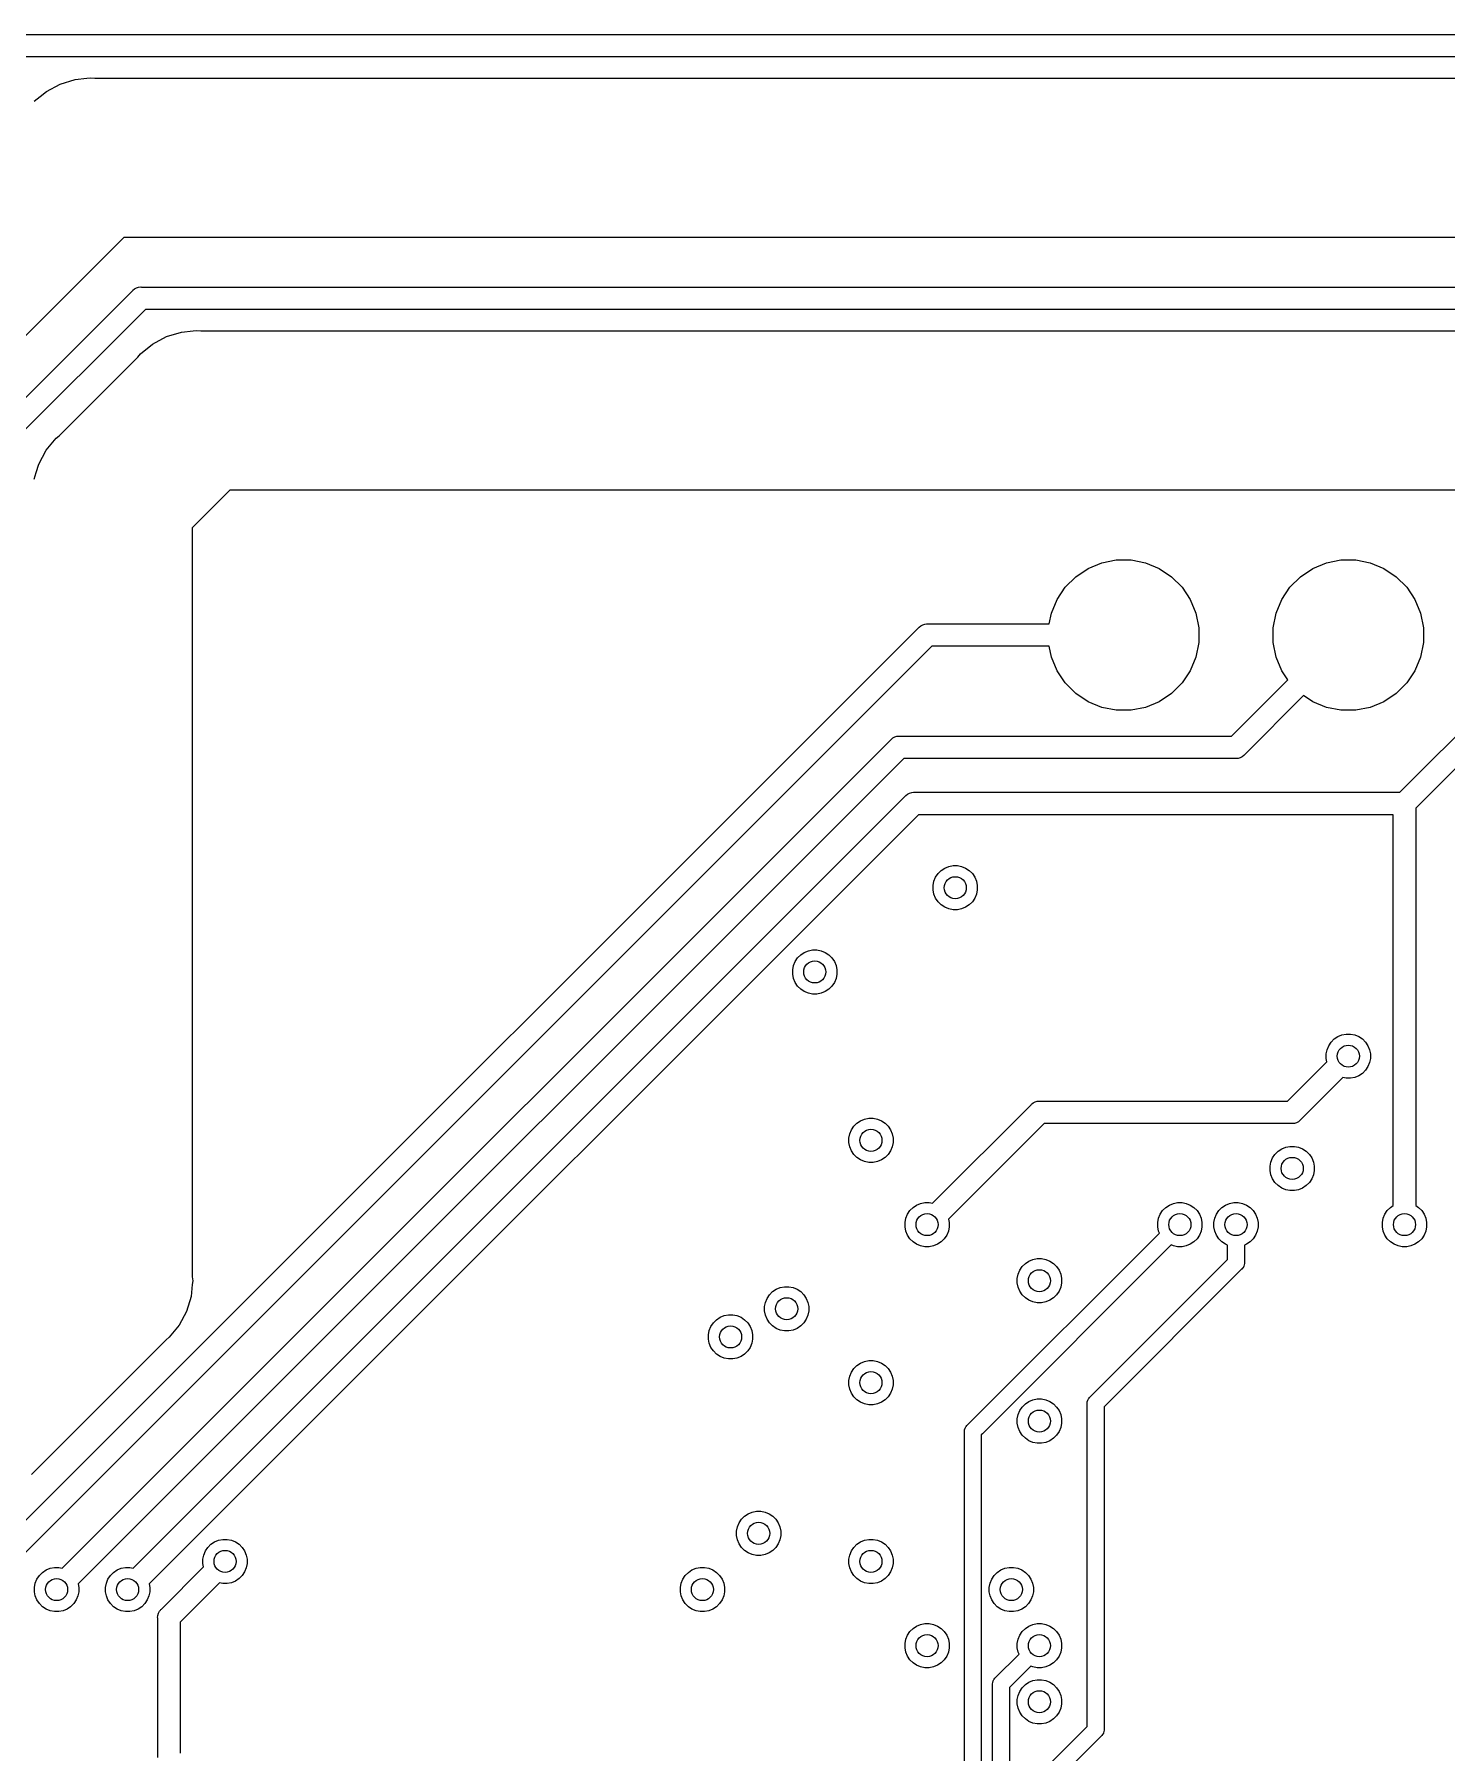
# Model space of a CAD drawing. Extents: x 4.56 to 9.07, y -4.98 to -1.89.
# Drawn here: x 7.215 to 7.844, y -2.698 to -1.933 of the extents above; entities that cross this region are included whole.
import ezdxf

# ---------------------------------------------------------------- set-up
doc = ezdxf.new("R2010")
doc.units = 0
doc.header["$MEASUREMENT"] = 0
doc.layers.add('BLACK', color=7, linetype='CONTINUOUS')

msp = doc.modelspace()

# ---------------------------------------------------------------- linework, layer by layer
at = {"layer": 'BLACK', "linetype": 'CONTINUOUS'}
for p, q in [((7.20025, -1.9325), (7.98725, -1.9325)), ((7.98543, -1.9425), (7.20207, -1.9425)), ((7.21763, -1.96023), (7.22047, -1.9579)), ((7.22047, -1.9579), (7.22662, -1.95461)), ((7.22662, -1.95461), (7.2333, -1.95258)), ((7.2333, -1.95258), (7.23851, -1.95207)), ((7.23851, -1.95207), (7.24025, -1.9519)), ((7.24025, -1.9519), (7.24199, -1.95207)), ((7.24199, -1.95207), (7.96076, -1.95207)), ((7.21507, -1.96232), (7.21642, -1.96121)), ((7.21642, -1.96121), (7.21763, -1.96023)), ((7.21642, -1.96121), (7.21642, -1.96121)), ((7.25492, -2.02293), (6.75403, -2.52382)), ((7.94782, -2.02293), (7.25492, -2.02293)), ((7.19664, -2.10879), (7.25879, -2.04664)), ((7.25879, -2.04664), (7.25895, -2.04645)), ((7.25895, -2.04645), (7.25971, -2.04582)), ((7.25971, -2.04582), (7.26058, -2.04536)), ((7.26058, -2.04536), (7.26152, -2.04507)), ((7.26152, -2.04507), (7.2625, -2.04498)), ((7.2625, -2.04498), (7.26275, -2.045)), ((7.26275, -2.045), (7.93725, -2.045)), ((7.26457, -2.055), (7.205, -2.11457)), ((7.93543, -2.055), (7.26457, -2.055)), ((7.27387, -2.06711), (7.28055, -2.06508)), ((7.28055, -2.06508), (7.28576, -2.06457)), ((7.28576, -2.06457), (7.2875, -2.0644)), ((7.28576, -2.06457), (7.28576, -2.06457)), ((7.2875, -2.0644), (7.28924, -2.06457)), ((7.28924, -2.06457), (7.90174, -2.06457)), ((7.26232, -2.07482), (7.26772, -2.0704)), ((7.26772, -2.0704), (7.27387, -2.06711)), ((7.22618, -2.11121), (7.26121, -2.07618)), ((7.26121, -2.07618), (7.26232, -2.07482)), ((7.22482, -2.11232), (7.22618, -2.11121)), ((7.21711, -2.12387), (7.2204, -2.11772)), ((7.2204, -2.11772), (7.22482, -2.11232)), ((7.21596, -2.12764), (7.21711, -2.12387)), ((7.21508, -2.13055), (7.21596, -2.12764)), ((7.30218, -2.13543), (7.28543, -2.15218)), ((7.90174, -2.13543), (7.30218, -2.13543)), ((7.28543, -2.15218), (7.28543, -2.48576)), ((7.67867, -2.17401), (7.68415, -2.17034)), ((7.68415, -2.17034), (7.69024, -2.16782)), ((7.69024, -2.16782), (7.6967, -2.16654)), ((7.6967, -2.16654), (7.7033, -2.16654)), ((7.7033, -2.16654), (7.70976, -2.16782)), ((7.70976, -2.16782), (7.71585, -2.17034)), ((7.71585, -2.17034), (7.72133, -2.17401)), ((7.77867, -2.17401), (7.78415, -2.17034)), ((7.78415, -2.17034), (7.79024, -2.16782)), ((7.79024, -2.16782), (7.7967, -2.16654)), ((7.7967, -2.16654), (7.8033, -2.16654)), ((7.8033, -2.16654), (7.80976, -2.16782)), ((7.80976, -2.16782), (7.81585, -2.17034)), ((7.81585, -2.17034), (7.82133, -2.17401)), ((7.67034, -2.18415), (7.67401, -2.17867)), ((7.67401, -2.17867), (7.67867, -2.17401)), ((7.72133, -2.17401), (7.72599, -2.17867)), ((7.72599, -2.17867), (7.72966, -2.18415)), ((7.77034, -2.18415), (7.77401, -2.17867)), ((7.77401, -2.17867), (7.77867, -2.17401)), ((7.82133, -2.17401), (7.82599, -2.17867)), ((7.82599, -2.17867), (7.82966, -2.18415)), ((7.66782, -2.19024), (7.67034, -2.18415)), ((7.72966, -2.18415), (7.73218, -2.19024)), ((7.76782, -2.19024), (7.77034, -2.18415)), ((7.82966, -2.18415), (7.83218, -2.19024)), ((7.60895, -2.19645), (7.60971, -2.19582)), ((7.60971, -2.19582), (7.61058, -2.19536)), ((7.61058, -2.19536), (7.61152, -2.19507)), ((7.61152, -2.19507), (7.61225, -2.195)), ((7.61225, -2.195), (7.6125, -2.19498)), ((7.61225, -2.195), (7.61225, -2.195)), ((7.6125, -2.19498), (7.61275, -2.195)), ((7.61275, -2.195), (7.66687, -2.195)), ((7.66687, -2.195), (7.66782, -2.19024)), ((7.73218, -2.19024), (7.73346, -2.1967)), ((7.76654, -2.1967), (7.76782, -2.19024)), ((7.83218, -2.19024), (7.83346, -2.1967)), ((7.24664, -2.55879), (7.60879, -2.19664)), ((7.60879, -2.19664), (7.60895, -2.19645)), ((7.73346, -2.2033), (7.73218, -2.20976)), ((7.73346, -2.1967), (7.73346, -2.2033)), ((7.76654, -2.2033), (7.76654, -2.1967)), ((7.76782, -2.20976), (7.76654, -2.2033)), ((7.83346, -2.2033), (7.83218, -2.20976)), ((7.83346, -2.1967), (7.83346, -2.2033)), ((7.61457, -2.205), (7.25371, -2.56586)), ((7.66687, -2.205), (7.61457, -2.205)), ((7.66782, -2.20976), (7.66687, -2.205)), ((7.67034, -2.21585), (7.66782, -2.20976)), ((7.73218, -2.20976), (7.72966, -2.21585)), ((7.77034, -2.21585), (7.76782, -2.20976)), ((7.83218, -2.20976), (7.82966, -2.21585)), ((7.67401, -2.22133), (7.67034, -2.21585)), ((7.72966, -2.21585), (7.72599, -2.22133)), ((7.77304, -2.21989), (7.77034, -2.21585)), ((7.82966, -2.21585), (7.82599, -2.22133)), ((7.67867, -2.22599), (7.67401, -2.22133)), ((7.68415, -2.22966), (7.67867, -2.22599)), ((7.72133, -2.22599), (7.71585, -2.22966)), ((7.72599, -2.22133), (7.72133, -2.22599)), ((7.74793, -2.245), (7.77304, -2.21989)), ((7.82133, -2.22599), (7.81585, -2.22966)), ((7.82599, -2.22133), (7.82133, -2.22599)), ((7.82293, -2.27), (7.87304, -2.21989)), ((7.69024, -2.23218), (7.68415, -2.22966)), ((7.6967, -2.23346), (7.69024, -2.23218)), ((7.7033, -2.23346), (7.6967, -2.23346)), ((7.70976, -2.23218), (7.7033, -2.23346)), ((7.71585, -2.22966), (7.70976, -2.23218)), ((7.78011, -2.22696), (7.75371, -2.25336)), ((7.78415, -2.22966), (7.78011, -2.22696)), ((7.79024, -2.23218), (7.78415, -2.22966)), ((7.7967, -2.23346), (7.79024, -2.23218)), ((7.8033, -2.23346), (7.7967, -2.23346)), ((7.80976, -2.23218), (7.8033, -2.23346)), ((7.81585, -2.22966), (7.80976, -2.23218)), ((7.88011, -2.22696), (7.83, -2.27707)), ((7.27164, -2.57129), (7.59629, -2.24664)), ((7.59629, -2.24664), (7.59645, -2.24645)), ((7.59645, -2.24645), (7.59721, -2.24582)), ((7.59721, -2.24582), (7.59808, -2.24536)), ((7.59808, -2.24536), (7.59902, -2.24507)), ((7.59902, -2.24507), (7.59975, -2.245)), ((7.59975, -2.245), (7.6, -2.24498)), ((7.6, -2.24498), (7.60025, -2.245)), ((7.60025, -2.245), (7.74793, -2.245)), ((7.60207, -2.255), (7.27871, -2.57836)), ((7.74975, -2.255), (7.60207, -2.255)), ((7.75, -2.25502), (7.74975, -2.255)), ((7.75025, -2.255), (7.75, -2.25502)), ((7.75098, -2.25493), (7.75025, -2.255)), ((7.75192, -2.25464), (7.75098, -2.25493)), ((7.75279, -2.25418), (7.75192, -2.25464)), ((7.75355, -2.25355), (7.75279, -2.25418)), ((7.75371, -2.25336), (7.75355, -2.25355)), ((7.29664, -2.5779), (7.60291, -2.27164)), ((7.60291, -2.27164), (7.60306, -2.27145)), ((7.60306, -2.27145), (7.60382, -2.27082)), ((7.60382, -2.27082), (7.60469, -2.27036)), ((7.60469, -2.27036), (7.60563, -2.27007)), ((7.60563, -2.27007), (7.60637, -2.27)), ((7.60637, -2.27), (7.60661, -2.26998)), ((7.60661, -2.26998), (7.60686, -2.27)), ((7.60686, -2.27), (7.82293, -2.27)), ((7.60869, -2.28), (7.30371, -2.58498)), ((7.82, -2.28), (7.60869, -2.28)), ((7.82, -2.454), (7.82, -2.28)), ((7.83, -2.27707), (7.83, -2.454)), ((7.62034, -2.30378), (7.62213, -2.30304)), ((7.62213, -2.30304), (7.62403, -2.30266)), ((7.62403, -2.30266), (7.62597, -2.30266)), ((7.62597, -2.30266), (7.62787, -2.30304)), ((7.62787, -2.30304), (7.62966, -2.30378)), ((7.61516, -2.31153), (7.61554, -2.30963)), ((7.61554, -2.30963), (7.61628, -2.30784)), ((7.61628, -2.30784), (7.61735, -2.30623)), ((7.61735, -2.30623), (7.61873, -2.30485)), ((7.61873, -2.30485), (7.62034, -2.30378)), ((7.62966, -2.30378), (7.63127, -2.30485)), ((7.63127, -2.30485), (7.63265, -2.30623)), ((7.63265, -2.30623), (7.63372, -2.30784)), ((7.63372, -2.30784), (7.63446, -2.30963)), ((7.63446, -2.30963), (7.63484, -2.31153)), ((7.61516, -2.31347), (7.61516, -2.31153)), ((7.61554, -2.31537), (7.61516, -2.31347)), ((7.61628, -2.31716), (7.61554, -2.31537)), ((7.61735, -2.31877), (7.61628, -2.31716)), ((7.63372, -2.31716), (7.63265, -2.31877)), ((7.63446, -2.31537), (7.63372, -2.31716)), ((7.63484, -2.31347), (7.63446, -2.31537)), ((7.63484, -2.31153), (7.63484, -2.31347)), ((7.61873, -2.32015), (7.61735, -2.31877)), ((7.62034, -2.32122), (7.61873, -2.32015)), ((7.62213, -2.32196), (7.62034, -2.32122)), ((7.62403, -2.32234), (7.62213, -2.32196)), ((7.62597, -2.32234), (7.62403, -2.32234)), ((7.62787, -2.32196), (7.62597, -2.32234)), ((7.62966, -2.32122), (7.62787, -2.32196)), ((7.63127, -2.32015), (7.62966, -2.32122)), ((7.63265, -2.31877), (7.63127, -2.32015)), ((7.55623, -2.34235), (7.55784, -2.34128)), ((7.55784, -2.34128), (7.55963, -2.34054)), ((7.55963, -2.34054), (7.56153, -2.34016)), ((7.56153, -2.34016), (7.56347, -2.34016)), ((7.56347, -2.34016), (7.56537, -2.34054)), ((7.56537, -2.34054), (7.56716, -2.34128)), ((7.56716, -2.34128), (7.56877, -2.34235)), ((7.55266, -2.34903), (7.55304, -2.34713)), ((7.55304, -2.34713), (7.55378, -2.34534)), ((7.55378, -2.34534), (7.55485, -2.34373)), ((7.55485, -2.34373), (7.55623, -2.34235)), ((7.56877, -2.34235), (7.57015, -2.34373)), ((7.57015, -2.34373), (7.57122, -2.34534)), ((7.57122, -2.34534), (7.57196, -2.34713)), ((7.57196, -2.34713), (7.57234, -2.34903)), ((7.55266, -2.35097), (7.55266, -2.34903)), ((7.55304, -2.35287), (7.55266, -2.35097)), ((7.55378, -2.35466), (7.55304, -2.35287)), ((7.55485, -2.35627), (7.55378, -2.35466)), ((7.55623, -2.35765), (7.55485, -2.35627)), ((7.57015, -2.35627), (7.56877, -2.35765)), ((7.57122, -2.35466), (7.57015, -2.35627)), ((7.57196, -2.35287), (7.57122, -2.35466)), ((7.57234, -2.35097), (7.57196, -2.35287)), ((7.57234, -2.34903), (7.57234, -2.35097)), ((7.55784, -2.35872), (7.55623, -2.35765)), ((7.55963, -2.35946), (7.55784, -2.35872)), ((7.56153, -2.35984), (7.55963, -2.35946)), ((7.56347, -2.35984), (7.56153, -2.35984)), ((7.56537, -2.35946), (7.56347, -2.35984)), ((7.56716, -2.35872), (7.56537, -2.35946)), ((7.56877, -2.35765), (7.56716, -2.35872)), ((7.79373, -2.37985), (7.79534, -2.37878)), ((7.79534, -2.37878), (7.79713, -2.37804)), ((7.79713, -2.37804), (7.79903, -2.37766)), ((7.79903, -2.37766), (7.80097, -2.37766)), ((7.80097, -2.37766), (7.80287, -2.37804)), ((7.80287, -2.37804), (7.80466, -2.37878)), ((7.80466, -2.37878), (7.80627, -2.37985)), ((7.79016, -2.38653), (7.79054, -2.38463)), ((7.79016, -2.38847), (7.79016, -2.38653)), ((7.79054, -2.38463), (7.79128, -2.38284)), ((7.79128, -2.38284), (7.79235, -2.38123)), ((7.79235, -2.38123), (7.79373, -2.37985)), ((7.80627, -2.37985), (7.80765, -2.38123)), ((7.80765, -2.38123), (7.80872, -2.38284)), ((7.80872, -2.38284), (7.80946, -2.38463)), ((7.80946, -2.38463), (7.80984, -2.38653)), ((7.80984, -2.38653), (7.80984, -2.38847)), ((7.77293, -2.4075), (7.79046, -2.38997)), ((7.79046, -2.38997), (7.79016, -2.38847)), ((7.80765, -2.39377), (7.80627, -2.39515)), ((7.80872, -2.39216), (7.80765, -2.39377)), ((7.80946, -2.39037), (7.80872, -2.39216)), ((7.80984, -2.38847), (7.80946, -2.39037)), ((7.79753, -2.39704), (7.77871, -2.41586)), ((7.79903, -2.39734), (7.79753, -2.39704)), ((7.80097, -2.39734), (7.79903, -2.39734)), ((7.80287, -2.39696), (7.80097, -2.39734)), ((7.80466, -2.39622), (7.80287, -2.39696)), ((7.80627, -2.39515), (7.80466, -2.39622)), ((7.61497, -2.45296), (7.65879, -2.40914)), ((7.65879, -2.40914), (7.65895, -2.40895)), ((7.65895, -2.40895), (7.65971, -2.40832)), ((7.65971, -2.40832), (7.66058, -2.40786)), ((7.66058, -2.40786), (7.66152, -2.40757)), ((7.66152, -2.40757), (7.66225, -2.4075)), ((7.66225, -2.4075), (7.6625, -2.40748)), ((7.66225, -2.4075), (7.66225, -2.4075)), ((7.6625, -2.40748), (7.66275, -2.4075)), ((7.66275, -2.4075), (7.77293, -2.4075)), ((7.57985, -2.41873), (7.58123, -2.41735)), ((7.58123, -2.41735), (7.58284, -2.41628)), ((7.58284, -2.41628), (7.58463, -2.41554)), ((7.58463, -2.41554), (7.58653, -2.41516)), ((7.58653, -2.41516), (7.58847, -2.41516)), ((7.58847, -2.41516), (7.59037, -2.41554)), ((7.59037, -2.41554), (7.59216, -2.41628)), ((7.59216, -2.41628), (7.59377, -2.41735)), ((7.59377, -2.41735), (7.59515, -2.41873)), ((7.66457, -2.4175), (7.62204, -2.46003)), ((7.77475, -2.4175), (7.66457, -2.4175)), ((7.775, -2.41752), (7.77475, -2.4175)), ((7.77525, -2.4175), (7.775, -2.41752)), ((7.77598, -2.41743), (7.77525, -2.4175)), ((7.77692, -2.41714), (7.77598, -2.41743)), ((7.77779, -2.41668), (7.77692, -2.41714)), ((7.77855, -2.41605), (7.77779, -2.41668)), ((7.77871, -2.41586), (7.77855, -2.41605)), ((7.57766, -2.42403), (7.57804, -2.42213)), ((7.57766, -2.42597), (7.57766, -2.42403)), ((7.57804, -2.42213), (7.57878, -2.42034)), ((7.57878, -2.42034), (7.57985, -2.41873)), ((7.59515, -2.41873), (7.59622, -2.42034)), ((7.59622, -2.42034), (7.59696, -2.42213)), ((7.59696, -2.42213), (7.59734, -2.42403)), ((7.59734, -2.42403), (7.59734, -2.42597)), ((7.57804, -2.42787), (7.57766, -2.42597)), ((7.57878, -2.42966), (7.57804, -2.42787)), ((7.57985, -2.43127), (7.57878, -2.42966)), ((7.58123, -2.43265), (7.57985, -2.43127)), ((7.58284, -2.43372), (7.58123, -2.43265)), ((7.59377, -2.43265), (7.59216, -2.43372)), ((7.59515, -2.43127), (7.59377, -2.43265)), ((7.59622, -2.42966), (7.59515, -2.43127)), ((7.59696, -2.42787), (7.59622, -2.42966)), ((7.59734, -2.42597), (7.59696, -2.42787)), ((7.76554, -2.43463), (7.76628, -2.43284)), ((7.76628, -2.43284), (7.76735, -2.43123)), ((7.76735, -2.43123), (7.76873, -2.42985)), ((7.76873, -2.42985), (7.77034, -2.42878)), ((7.77034, -2.42878), (7.77213, -2.42804)), ((7.77213, -2.42804), (7.77403, -2.42766)), ((7.77403, -2.42766), (7.77597, -2.42766)), ((7.77597, -2.42766), (7.77787, -2.42804)), ((7.77787, -2.42804), (7.77966, -2.42878)), ((7.77966, -2.42878), (7.78127, -2.42985)), ((7.78127, -2.42985), (7.78265, -2.43123)), ((7.78265, -2.43123), (7.78372, -2.43284)), ((7.78372, -2.43284), (7.78446, -2.43463)), ((7.58463, -2.43446), (7.58284, -2.43372)), ((7.58653, -2.43484), (7.58463, -2.43446)), ((7.58847, -2.43484), (7.58653, -2.43484)), ((7.59037, -2.43446), (7.58847, -2.43484)), ((7.59216, -2.43372), (7.59037, -2.43446)), ((7.76516, -2.43653), (7.76554, -2.43463)), ((7.76516, -2.43847), (7.76516, -2.43653)), ((7.76554, -2.44037), (7.76516, -2.43847)), ((7.76628, -2.44216), (7.76554, -2.44037)), ((7.78446, -2.44037), (7.78372, -2.44216)), ((7.78446, -2.43463), (7.78484, -2.43653)), ((7.78484, -2.43847), (7.78446, -2.44037)), ((7.78484, -2.43653), (7.78484, -2.43847)), ((7.76735, -2.44377), (7.76628, -2.44216)), ((7.76873, -2.44515), (7.76735, -2.44377)), ((7.77034, -2.44622), (7.76873, -2.44515)), ((7.77213, -2.44696), (7.77034, -2.44622)), ((7.77403, -2.44734), (7.77213, -2.44696)), ((7.77597, -2.44734), (7.77403, -2.44734)), ((7.77787, -2.44696), (7.77597, -2.44734)), ((7.77966, -2.44622), (7.77787, -2.44696)), ((7.78127, -2.44515), (7.77966, -2.44622)), ((7.78265, -2.44377), (7.78127, -2.44515)), ((7.78372, -2.44216), (7.78265, -2.44377)), ((7.60485, -2.45623), (7.60623, -2.45485)), ((7.60623, -2.45485), (7.60784, -2.45378)), ((7.60784, -2.45378), (7.60963, -2.45304)), ((7.60963, -2.45304), (7.61153, -2.45266)), ((7.61153, -2.45266), (7.61347, -2.45266)), ((7.61347, -2.45266), (7.61497, -2.45296)), ((7.71735, -2.45623), (7.71873, -2.45485)), ((7.71873, -2.45485), (7.72034, -2.45378)), ((7.72034, -2.45378), (7.72213, -2.45304)), ((7.72213, -2.45304), (7.72403, -2.45266)), ((7.72403, -2.45266), (7.72597, -2.45266)), ((7.72597, -2.45266), (7.72787, -2.45304)), ((7.72787, -2.45304), (7.72966, -2.45378)), ((7.72966, -2.45378), (7.73127, -2.45485)), ((7.73127, -2.45485), (7.73265, -2.45623)), ((7.74235, -2.45623), (7.74373, -2.45485)), ((7.74373, -2.45485), (7.74534, -2.45378)), ((7.74534, -2.45378), (7.74713, -2.45304)), ((7.74713, -2.45304), (7.74903, -2.45266)), ((7.74903, -2.45266), (7.75097, -2.45266)), ((7.75097, -2.45266), (7.75287, -2.45304)), ((7.75287, -2.45304), (7.75466, -2.45378)), ((7.75466, -2.45378), (7.75627, -2.45485)), ((7.75627, -2.45485), (7.75765, -2.45623)), ((7.81735, -2.45623), (7.81873, -2.45485)), ((7.81873, -2.45485), (7.82, -2.454)), ((7.83, -2.454), (7.83127, -2.45485)), ((7.83127, -2.45485), (7.83265, -2.45623)), ((7.60266, -2.46153), (7.60304, -2.45963)), ((7.60266, -2.46347), (7.60266, -2.46153)), ((7.60304, -2.46537), (7.60266, -2.46347)), ((7.60304, -2.45963), (7.60378, -2.45784)), ((7.60378, -2.45784), (7.60485, -2.45623)), ((7.62234, -2.46347), (7.62196, -2.46537)), ((7.62204, -2.46003), (7.62234, -2.46153)), ((7.62234, -2.46153), (7.62234, -2.46347)), ((7.71516, -2.46153), (7.71554, -2.45963)), ((7.71516, -2.46347), (7.71516, -2.46153)), ((7.71554, -2.46537), (7.71516, -2.46347)), ((7.71554, -2.45963), (7.71628, -2.45784)), ((7.71628, -2.45784), (7.71735, -2.45623)), ((7.73265, -2.45623), (7.73372, -2.45784)), ((7.73372, -2.45784), (7.73446, -2.45963)), ((7.73446, -2.45963), (7.73484, -2.46153)), ((7.73484, -2.46347), (7.73446, -2.46537)), ((7.73484, -2.46153), (7.73484, -2.46347)), ((7.74016, -2.46153), (7.74054, -2.45963)), ((7.74016, -2.46347), (7.74016, -2.46153)), ((7.74054, -2.46537), (7.74016, -2.46347)), ((7.74054, -2.45963), (7.74128, -2.45784)), ((7.74128, -2.45784), (7.74235, -2.45623)), ((7.75765, -2.45623), (7.75872, -2.45784)), ((7.75872, -2.45784), (7.75946, -2.45963)), ((7.75946, -2.45963), (7.75984, -2.46153)), ((7.75984, -2.46347), (7.75946, -2.46537)), ((7.75984, -2.46153), (7.75984, -2.46347)), ((7.81516, -2.46153), (7.81554, -2.45963)), ((7.81516, -2.46347), (7.81516, -2.46153)), ((7.81554, -2.46537), (7.81516, -2.46347)), ((7.81554, -2.45963), (7.81628, -2.45784)), ((7.81628, -2.45784), (7.81735, -2.45623)), ((7.83265, -2.45623), (7.83372, -2.45784)), ((7.83372, -2.45784), (7.83446, -2.45963)), ((7.83446, -2.45963), (7.83484, -2.46153)), ((7.83484, -2.46347), (7.83446, -2.46537)), ((7.83484, -2.46153), (7.83484, -2.46347)), ((7.60378, -2.46716), (7.60304, -2.46537)), ((7.60485, -2.46877), (7.60378, -2.46716)), ((7.60623, -2.47015), (7.60485, -2.46877)), ((7.60784, -2.47122), (7.60623, -2.47015)), ((7.60963, -2.47196), (7.60784, -2.47122)), ((7.61716, -2.47122), (7.61537, -2.47196)), ((7.61877, -2.47015), (7.61716, -2.47122)), ((7.62015, -2.46877), (7.61877, -2.47015)), ((7.62122, -2.46716), (7.62015, -2.46877)), ((7.62196, -2.46537), (7.62122, -2.46716)), ((7.63184, -2.55038), (7.71592, -2.46629)), ((7.71592, -2.46629), (7.71554, -2.46537)), ((7.72966, -2.47122), (7.72787, -2.47196)), ((7.73127, -2.47015), (7.72966, -2.47122)), ((7.73265, -2.46877), (7.73127, -2.47015)), ((7.73372, -2.46716), (7.73265, -2.46877)), ((7.73446, -2.46537), (7.73372, -2.46716)), ((7.74128, -2.46716), (7.74054, -2.46537)), ((7.74235, -2.46877), (7.74128, -2.46716)), ((7.74373, -2.47015), (7.74235, -2.46877)), ((7.74534, -2.47122), (7.74373, -2.47015)), ((7.74626, -2.4716), (7.74534, -2.47122)), ((7.75466, -2.47122), (7.75374, -2.4716)), ((7.75627, -2.47015), (7.75466, -2.47122)), ((7.75765, -2.46877), (7.75627, -2.47015)), ((7.75872, -2.46716), (7.75765, -2.46877)), ((7.75946, -2.46537), (7.75872, -2.46716)), ((7.81628, -2.46716), (7.81554, -2.46537)), ((7.81735, -2.46877), (7.81628, -2.46716)), ((7.81873, -2.47015), (7.81735, -2.46877)), ((7.82034, -2.47122), (7.81873, -2.47015)), ((7.82213, -2.47196), (7.82034, -2.47122)), ((7.82966, -2.47122), (7.82787, -2.47196)), ((7.83127, -2.47015), (7.82966, -2.47122)), ((7.83265, -2.46877), (7.83127, -2.47015)), ((7.83372, -2.46716), (7.83265, -2.46877)), ((7.83446, -2.46537), (7.83372, -2.46716)), ((7.61153, -2.47234), (7.60963, -2.47196)), ((7.61347, -2.47234), (7.61153, -2.47234)), ((7.61537, -2.47196), (7.61347, -2.47234)), ((7.72121, -2.47158), (7.63712, -2.55566)), ((7.65623, -2.47985), (7.65784, -2.47878)), ((7.65784, -2.47878), (7.65963, -2.47804)), ((7.65963, -2.47804), (7.66153, -2.47766)), ((7.66153, -2.47766), (7.66347, -2.47766)), ((7.66347, -2.47766), (7.66537, -2.47804)), ((7.66537, -2.47804), (7.66716, -2.47878)), ((7.66716, -2.47878), (7.66877, -2.47985)), ((7.68499, -2.53935), (7.74626, -2.47808)), ((7.72213, -2.47196), (7.72121, -2.47158)), ((7.72403, -2.47234), (7.72213, -2.47196)), ((7.72597, -2.47234), (7.72403, -2.47234)), ((7.72787, -2.47196), (7.72597, -2.47234)), ((7.74626, -2.47808), (7.74626, -2.4716)), ((7.75374, -2.4716), (7.75374, -2.47944)), ((7.82403, -2.47234), (7.82213, -2.47196)), ((7.82597, -2.47234), (7.82403, -2.47234)), ((7.82787, -2.47196), (7.82597, -2.47234)), ((7.28543, -2.48576), (7.2856, -2.4875)), ((7.65266, -2.48653), (7.65304, -2.48463)), ((7.65266, -2.48847), (7.65266, -2.48653)), ((7.65304, -2.48463), (7.65378, -2.48284)), ((7.65378, -2.48284), (7.65485, -2.48123)), ((7.65485, -2.48123), (7.65623, -2.47985)), ((7.66877, -2.47985), (7.67015, -2.48123)), ((7.67015, -2.48123), (7.67122, -2.48284)), ((7.67122, -2.48284), (7.67196, -2.48463)), ((7.67196, -2.48463), (7.67234, -2.48653)), ((7.67234, -2.48653), (7.67234, -2.48847)), ((7.75251, -2.4824), (7.69124, -2.54368)), ((7.75266, -2.48228), (7.75251, -2.4824)), ((7.75293, -2.48196), (7.75266, -2.48228)), ((7.75312, -2.48171), (7.75293, -2.48196)), ((7.75347, -2.48106), (7.75312, -2.48171)), ((7.75369, -2.48036), (7.75347, -2.48106)), ((7.75374, -2.47981), (7.75369, -2.48036)), ((7.75374, -2.47944), (7.75376, -2.47963)), ((7.75376, -2.47963), (7.75374, -2.47981)), ((7.75374, -2.47981), (7.75374, -2.47981)), ((7.28543, -2.48924), (7.28492, -2.49445)), ((7.2856, -2.4875), (7.28543, -2.48924)), ((7.54128, -2.49534), (7.54235, -2.49373)), ((7.54235, -2.49373), (7.54373, -2.49235)), ((7.54373, -2.49235), (7.54534, -2.49128)), ((7.54534, -2.49128), (7.54713, -2.49054)), ((7.54713, -2.49054), (7.54903, -2.49016)), ((7.54903, -2.49016), (7.55097, -2.49016)), ((7.55097, -2.49016), (7.55287, -2.49054)), ((7.55287, -2.49054), (7.55466, -2.49128)), ((7.55466, -2.49128), (7.55627, -2.49235)), ((7.55627, -2.49235), (7.55765, -2.49373)), ((7.55765, -2.49373), (7.55872, -2.49534)), ((7.65304, -2.49037), (7.65266, -2.48847)), ((7.65378, -2.49216), (7.65304, -2.49037)), ((7.65485, -2.49377), (7.65378, -2.49216)), ((7.65623, -2.49515), (7.65485, -2.49377)), ((7.67015, -2.49377), (7.66877, -2.49515)), ((7.67122, -2.49216), (7.67015, -2.49377)), ((7.67196, -2.49037), (7.67122, -2.49216)), ((7.67234, -2.48847), (7.67196, -2.49037)), ((7.28289, -2.50113), (7.2796, -2.50728)), ((7.28492, -2.49445), (7.28289, -2.50113)), ((7.54016, -2.49903), (7.54054, -2.49713)), ((7.54016, -2.50097), (7.54016, -2.49903)), ((7.54054, -2.50287), (7.54016, -2.50097)), ((7.54054, -2.49713), (7.54128, -2.49534)), ((7.55872, -2.49534), (7.55946, -2.49713)), ((7.55946, -2.49713), (7.55984, -2.49903)), ((7.55984, -2.50097), (7.55946, -2.50287)), ((7.55984, -2.49903), (7.55984, -2.50097)), ((7.65784, -2.49622), (7.65623, -2.49515)), ((7.65963, -2.49696), (7.65784, -2.49622)), ((7.66153, -2.49734), (7.65963, -2.49696)), ((7.66347, -2.49734), (7.66153, -2.49734)), ((7.66537, -2.49696), (7.66347, -2.49734)), ((7.66716, -2.49622), (7.66537, -2.49696)), ((7.66877, -2.49515), (7.66716, -2.49622)), ((7.2796, -2.50728), (7.27518, -2.51268)), ((7.51516, -2.51153), (7.51554, -2.50963)), ((7.51554, -2.50963), (7.51628, -2.50784)), ((7.51628, -2.50784), (7.51735, -2.50623)), ((7.51735, -2.50623), (7.51873, -2.50485)), ((7.51873, -2.50485), (7.52034, -2.50378)), ((7.52034, -2.50378), (7.52213, -2.50304)), ((7.52213, -2.50304), (7.52403, -2.50266)), ((7.52403, -2.50266), (7.52597, -2.50266)), ((7.52597, -2.50266), (7.52787, -2.50304)), ((7.52787, -2.50304), (7.52966, -2.50378)), ((7.52966, -2.50378), (7.53127, -2.50485)), ((7.53127, -2.50485), (7.53265, -2.50623)), ((7.53265, -2.50623), (7.53372, -2.50784)), ((7.53372, -2.50784), (7.53446, -2.50963)), ((7.53446, -2.50963), (7.53484, -2.51153)), ((7.54128, -2.50466), (7.54054, -2.50287)), ((7.54235, -2.50627), (7.54128, -2.50466)), ((7.54373, -2.50765), (7.54235, -2.50627)), ((7.54534, -2.50872), (7.54373, -2.50765)), ((7.54713, -2.50946), (7.54534, -2.50872)), ((7.54903, -2.50984), (7.54713, -2.50946)), ((7.55287, -2.50946), (7.55097, -2.50984)), ((7.55466, -2.50872), (7.55287, -2.50946)), ((7.55627, -2.50765), (7.55466, -2.50872)), ((7.55765, -2.50627), (7.55627, -2.50765)), ((7.55872, -2.50466), (7.55765, -2.50627)), ((7.55946, -2.50287), (7.55872, -2.50466)), ((7.27382, -2.51379), (7.21379, -2.57382)), ((7.27518, -2.51268), (7.27382, -2.51379)), ((7.51516, -2.51347), (7.51516, -2.51153)), ((7.51554, -2.51537), (7.51516, -2.51347)), ((7.51628, -2.51716), (7.51554, -2.51537)), ((7.51735, -2.51877), (7.51628, -2.51716)), ((7.53372, -2.51716), (7.53265, -2.51877)), ((7.53446, -2.51537), (7.53372, -2.51716)), ((7.53484, -2.51347), (7.53446, -2.51537)), ((7.53484, -2.51153), (7.53484, -2.51347)), ((7.55097, -2.50984), (7.54903, -2.50984)), ((7.51873, -2.52015), (7.51735, -2.51877)), ((7.52034, -2.52122), (7.51873, -2.52015)), ((7.52213, -2.52196), (7.52034, -2.52122)), ((7.52403, -2.52234), (7.52213, -2.52196)), ((7.52597, -2.52234), (7.52403, -2.52234)), ((7.52787, -2.52196), (7.52597, -2.52234)), ((7.52966, -2.52122), (7.52787, -2.52196)), ((7.53127, -2.52015), (7.52966, -2.52122)), ((7.53265, -2.51877), (7.53127, -2.52015)), ((7.58123, -2.52523), (7.58284, -2.52415)), ((7.58284, -2.52415), (7.58463, -2.52341)), ((7.58463, -2.52341), (7.58653, -2.52303)), ((7.58653, -2.52303), (7.58847, -2.52303)), ((7.58847, -2.52303), (7.59037, -2.52341)), ((7.59037, -2.52341), (7.59216, -2.52415)), ((7.59216, -2.52415), (7.59377, -2.52523)), ((7.57766, -2.5319), (7.57804, -2.53)), ((7.57766, -2.53384), (7.57766, -2.5319)), ((7.57804, -2.53), (7.57878, -2.52821)), ((7.57878, -2.52821), (7.57985, -2.5266)), ((7.57985, -2.5266), (7.58123, -2.52523)), ((7.59377, -2.52523), (7.59515, -2.5266)), ((7.59515, -2.5266), (7.59622, -2.52821)), ((7.59622, -2.52821), (7.59696, -2.53)), ((7.59696, -2.53), (7.59734, -2.5319)), ((7.59734, -2.5319), (7.59734, -2.53384)), ((7.57804, -2.53574), (7.57766, -2.53384)), ((7.57878, -2.53754), (7.57804, -2.53574)), ((7.57985, -2.53915), (7.57878, -2.53754)), ((7.58123, -2.54052), (7.57985, -2.53915)), ((7.59515, -2.53915), (7.59377, -2.54052)), ((7.59622, -2.53754), (7.59515, -2.53915)), ((7.59696, -2.53574), (7.59622, -2.53754)), ((7.59734, -2.53384), (7.59696, -2.53574)), ((7.65963, -2.54054), (7.66153, -2.54016)), ((7.66153, -2.54016), (7.66347, -2.54016)), ((7.66347, -2.54016), (7.66537, -2.54054)), ((7.68403, -2.54069), (7.68438, -2.54004)), ((7.68438, -2.54004), (7.68451, -2.53987)), ((7.68451, -2.53987), (7.68484, -2.53947)), ((7.68484, -2.53947), (7.68499, -2.53935)), ((7.58284, -2.5416), (7.58123, -2.54052)), ((7.58463, -2.54234), (7.58284, -2.5416)), ((7.58653, -2.54272), (7.58463, -2.54234)), ((7.58847, -2.54272), (7.58653, -2.54272)), ((7.59037, -2.54234), (7.58847, -2.54272)), ((7.59216, -2.5416), (7.59037, -2.54234)), ((7.59377, -2.54052), (7.59216, -2.5416)), ((7.65266, -2.54903), (7.65304, -2.54713)), ((7.65304, -2.54713), (7.65378, -2.54534)), ((7.65378, -2.54534), (7.65485, -2.54373)), ((7.65485, -2.54373), (7.65623, -2.54235)), ((7.65623, -2.54235), (7.65784, -2.54128)), ((7.65784, -2.54128), (7.65963, -2.54054)), ((7.66537, -2.54054), (7.66716, -2.54128)), ((7.66716, -2.54128), (7.66877, -2.54235)), ((7.66877, -2.54235), (7.67015, -2.54373)), ((7.67015, -2.54373), (7.67122, -2.54534)), ((7.67122, -2.54534), (7.67196, -2.54713)), ((7.67196, -2.54713), (7.67234, -2.54903)), ((7.68374, -2.54213), (7.68376, -2.54194)), ((7.68376, -2.54231), (7.68374, -2.54213)), ((7.68376, -2.54194), (7.68381, -2.54139)), ((7.68376, -2.68595), (7.68376, -2.54231)), ((7.68381, -2.54139), (7.68403, -2.54069)), ((7.68403, -2.54069), (7.68403, -2.54069)), ((7.69124, -2.54368), (7.69124, -2.68732)), ((7.62912, -2.55463), (7.62913, -2.55444)), ((7.62913, -2.55481), (7.62912, -2.55463)), ((7.62913, -2.55444), (7.62919, -2.55389)), ((7.62913, -3.02808), (7.62913, -2.55481)), ((7.62919, -2.55389), (7.6294, -2.55319)), ((7.6294, -2.55319), (7.62942, -2.55315)), ((7.62942, -2.55315), (7.62975, -2.55254)), ((7.62975, -2.55254), (7.62989, -2.55237)), ((7.62989, -2.55237), (7.63022, -2.55197)), ((7.63022, -2.55197), (7.63036, -2.55185)), ((7.63036, -2.55185), (7.63184, -2.55038)), ((7.63184, -2.55038), (7.63184, -2.55038)), ((7.65266, -2.55097), (7.65266, -2.54903)), ((7.65304, -2.55287), (7.65266, -2.55097)), ((7.65378, -2.55466), (7.65304, -2.55287)), ((7.65485, -2.55627), (7.65378, -2.55466)), ((7.67122, -2.55466), (7.67015, -2.55627)), ((7.67196, -2.55287), (7.67122, -2.55466)), ((7.67234, -2.55097), (7.67196, -2.55287)), ((7.67234, -2.54903), (7.67234, -2.55097)), ((7.18997, -2.61546), (7.24664, -2.55879)), ((7.24664, -2.55879), (7.24664, -2.55879)), ((7.63712, -2.55566), (7.63661, -2.55618)), ((7.63661, -2.55618), (7.63661, -3.02944)), ((7.63712, -2.55566), (7.63712, -2.55566)), ((7.65623, -2.55765), (7.65485, -2.55627)), ((7.65784, -2.55872), (7.65623, -2.55765)), ((7.65963, -2.55946), (7.65784, -2.55872)), ((7.66153, -2.55984), (7.65963, -2.55946)), ((7.66347, -2.55984), (7.66153, -2.55984)), ((7.66537, -2.55946), (7.66347, -2.55984)), ((7.66716, -2.55872), (7.66537, -2.55946)), ((7.66877, -2.55765), (7.66716, -2.55872)), ((7.67015, -2.55627), (7.66877, -2.55765)), ((7.25371, -2.56586), (7.19704, -2.62253)), ((7.25371, -2.56586), (7.25371, -2.56586)), ((7.22747, -2.61546), (7.27164, -2.57129)), ((7.27871, -2.57836), (7.23454, -2.62253)), ((7.27164, -2.57129), (7.27164, -2.57129)), ((7.27454, -2.6), (7.29664, -2.57791)), ((7.27871, -2.57836), (7.27871, -2.57836)), ((7.29664, -2.57791), (7.29664, -2.5779)), ((7.30371, -2.58498), (7.26616, -2.62253)), ((7.30371, -2.58498), (7.30371, -2.58498)), ((7.52878, -2.59534), (7.52985, -2.59373)), ((7.52985, -2.59373), (7.53123, -2.59235)), ((7.53123, -2.59235), (7.53284, -2.59128)), ((7.53284, -2.59128), (7.53463, -2.59054)), ((7.53463, -2.59054), (7.53653, -2.59016)), ((7.53653, -2.59016), (7.53847, -2.59016)), ((7.53847, -2.59016), (7.54037, -2.59054)), ((7.54037, -2.59054), (7.54216, -2.59128)), ((7.54216, -2.59128), (7.54377, -2.59235)), ((7.54377, -2.59235), (7.54515, -2.59373)), ((7.54515, -2.59373), (7.54622, -2.59534)), ((7.25909, -2.61546), (7.27454, -2.6)), ((7.52766, -2.59903), (7.52804, -2.59713)), ((7.52766, -2.60097), (7.52766, -2.59903)), ((7.52804, -2.60287), (7.52766, -2.60097)), ((7.52804, -2.59713), (7.52878, -2.59534)), ((7.54622, -2.59534), (7.54696, -2.59713)), ((7.54696, -2.59713), (7.54734, -2.59903)), ((7.54734, -2.60097), (7.54696, -2.60287)), ((7.54734, -2.59903), (7.54734, -2.60097)), ((7.29054, -2.60963), (7.29128, -2.60784)), ((7.29128, -2.60784), (7.29235, -2.60623)), ((7.29235, -2.60623), (7.29373, -2.60485)), ((7.29373, -2.60485), (7.29534, -2.60378)), ((7.29534, -2.60378), (7.29713, -2.60304)), ((7.29713, -2.60304), (7.29903, -2.60266)), ((7.29903, -2.60266), (7.30097, -2.60266)), ((7.30097, -2.60266), (7.30287, -2.60304)), ((7.30287, -2.60304), (7.30466, -2.60378)), ((7.30466, -2.60378), (7.30627, -2.60485)), ((7.30627, -2.60485), (7.30765, -2.60623)), ((7.30765, -2.60623), (7.30872, -2.60784)), ((7.30872, -2.60784), (7.30946, -2.60963)), ((7.52878, -2.60466), (7.52804, -2.60287)), ((7.52985, -2.60627), (7.52878, -2.60466)), ((7.53123, -2.60765), (7.52985, -2.60627)), ((7.53284, -2.60872), (7.53123, -2.60765)), ((7.53463, -2.60946), (7.53284, -2.60872)), ((7.54216, -2.60872), (7.54037, -2.60946)), ((7.54377, -2.60765), (7.54216, -2.60872)), ((7.54515, -2.60627), (7.54377, -2.60765)), ((7.54622, -2.60466), (7.54515, -2.60627)), ((7.54696, -2.60287), (7.54622, -2.60466)), ((7.57804, -2.60963), (7.57878, -2.60784)), ((7.57878, -2.60784), (7.57985, -2.60623)), ((7.57985, -2.60623), (7.58123, -2.60485)), ((7.58123, -2.60485), (7.58284, -2.60378)), ((7.58284, -2.60378), (7.58463, -2.60304)), ((7.58463, -2.60304), (7.58653, -2.60266)), ((7.58653, -2.60266), (7.58847, -2.60266)), ((7.58847, -2.60266), (7.59037, -2.60304)), ((7.59037, -2.60304), (7.59216, -2.60378)), ((7.59216, -2.60378), (7.59377, -2.60485)), ((7.59377, -2.60485), (7.59515, -2.60623)), ((7.59515, -2.60623), (7.59622, -2.60784)), ((7.59622, -2.60784), (7.59696, -2.60963)), ((7.21873, -2.61735), (7.22034, -2.61628)), ((7.22034, -2.61628), (7.22213, -2.61554)), ((7.22213, -2.61554), (7.22403, -2.61516)), ((7.22403, -2.61516), (7.22597, -2.61516)), ((7.22597, -2.61516), (7.22747, -2.61546)), ((7.25034, -2.61735), (7.25195, -2.61628)), ((7.25195, -2.61628), (7.25374, -2.61554)), ((7.25374, -2.61554), (7.25564, -2.61516)), ((7.25564, -2.61516), (7.25758, -2.61516)), ((7.25758, -2.61516), (7.25909, -2.61546)), ((7.27164, -2.63379), (7.29046, -2.61497)), ((7.29016, -2.61153), (7.29054, -2.60963)), ((7.29016, -2.61347), (7.29016, -2.61153)), ((7.29046, -2.61497), (7.29016, -2.61347)), ((7.30946, -2.61537), (7.30872, -2.61716)), ((7.30946, -2.60963), (7.30984, -2.61153)), ((7.30984, -2.61347), (7.30946, -2.61537)), ((7.30984, -2.61153), (7.30984, -2.61347)), ((7.50623, -2.61735), (7.50784, -2.61628)), ((7.50784, -2.61628), (7.50963, -2.61554)), ((7.50963, -2.61554), (7.51153, -2.61516)), ((7.51153, -2.61516), (7.51347, -2.61516)), ((7.51347, -2.61516), (7.51537, -2.61554)), ((7.51537, -2.61554), (7.51716, -2.61628)), ((7.51716, -2.61628), (7.51877, -2.61735)), ((7.53653, -2.60984), (7.53463, -2.60946)), ((7.53847, -2.60984), (7.53653, -2.60984)), ((7.54037, -2.60946), (7.53847, -2.60984)), ((7.57766, -2.61153), (7.57804, -2.60963)), ((7.57766, -2.61347), (7.57766, -2.61153)), ((7.57804, -2.61537), (7.57766, -2.61347)), ((7.57878, -2.61716), (7.57804, -2.61537)), ((7.59696, -2.61537), (7.59622, -2.61716)), ((7.59696, -2.60963), (7.59734, -2.61153)), ((7.59734, -2.61347), (7.59696, -2.61537)), ((7.59734, -2.61153), (7.59734, -2.61347)), ((7.64373, -2.61735), (7.64534, -2.61628)), ((7.64534, -2.61628), (7.64713, -2.61554)), ((7.64713, -2.61554), (7.64903, -2.61516)), ((7.64903, -2.61516), (7.65097, -2.61516)), ((7.65097, -2.61516), (7.65287, -2.61554)), ((7.65287, -2.61554), (7.65466, -2.61628)), ((7.65466, -2.61628), (7.65627, -2.61735)), ((7.21516, -2.62403), (7.21554, -2.62213)), ((7.21516, -2.62597), (7.21516, -2.62403)), ((7.21554, -2.62213), (7.21628, -2.62034)), ((7.21628, -2.62034), (7.21735, -2.61873)), ((7.21735, -2.61873), (7.21873, -2.61735)), ((7.23454, -2.62253), (7.23484, -2.62403)), ((7.23484, -2.62403), (7.23484, -2.62597)), ((7.24677, -2.62403), (7.24715, -2.62213)), ((7.24677, -2.62597), (7.24677, -2.62403)), ((7.24715, -2.62213), (7.24789, -2.62034)), ((7.24789, -2.62034), (7.24897, -2.61873)), ((7.24897, -2.61873), (7.25034, -2.61735)), ((7.26616, -2.62253), (7.26646, -2.62403)), ((7.26646, -2.62403), (7.26646, -2.62597)), ((7.29753, -2.62204), (7.28, -2.63957)), ((7.29903, -2.62234), (7.29753, -2.62204)), ((7.30097, -2.62234), (7.29903, -2.62234)), ((7.30287, -2.62196), (7.30097, -2.62234)), ((7.30466, -2.62122), (7.30287, -2.62196)), ((7.30627, -2.62015), (7.30466, -2.62122)), ((7.30765, -2.61877), (7.30627, -2.62015)), ((7.30872, -2.61716), (7.30765, -2.61877)), ((7.50266, -2.62403), (7.50304, -2.62213)), ((7.50266, -2.62597), (7.50266, -2.62403)), ((7.50304, -2.62213), (7.50378, -2.62034)), ((7.50378, -2.62034), (7.50485, -2.61873)), ((7.50485, -2.61873), (7.50623, -2.61735)), ((7.51877, -2.61735), (7.52015, -2.61873)), ((7.52015, -2.61873), (7.52122, -2.62034)), ((7.52122, -2.62034), (7.52196, -2.62213)), ((7.52196, -2.62213), (7.52234, -2.62403)), ((7.52234, -2.62403), (7.52234, -2.62597)), ((7.57985, -2.61877), (7.57878, -2.61716)), ((7.58123, -2.62015), (7.57985, -2.61877)), ((7.58284, -2.62122), (7.58123, -2.62015)), ((7.58463, -2.62196), (7.58284, -2.62122)), ((7.58653, -2.62234), (7.58463, -2.62196)), ((7.58847, -2.62234), (7.58653, -2.62234)), ((7.59037, -2.62196), (7.58847, -2.62234)), ((7.59216, -2.62122), (7.59037, -2.62196)), ((7.59377, -2.62015), (7.59216, -2.62122)), ((7.59515, -2.61877), (7.59377, -2.62015)), ((7.59622, -2.61716), (7.59515, -2.61877)), ((7.64016, -2.62403), (7.64054, -2.62213)), ((7.64016, -2.62597), (7.64016, -2.62403)), ((7.64054, -2.62213), (7.64128, -2.62034)), ((7.64128, -2.62034), (7.64235, -2.61873)), ((7.64235, -2.61873), (7.64373, -2.61735)), ((7.65627, -2.61735), (7.65765, -2.61873)), ((7.65765, -2.61873), (7.65872, -2.62034)), ((7.65872, -2.62034), (7.65946, -2.62213)), ((7.65946, -2.62213), (7.65984, -2.62403)), ((7.65984, -2.62403), (7.65984, -2.62597)), ((7.21554, -2.62787), (7.21516, -2.62597)), ((7.21628, -2.62966), (7.21554, -2.62787)), ((7.21735, -2.63127), (7.21628, -2.62966)), ((7.21873, -2.63265), (7.21735, -2.63127)), ((7.23265, -2.63127), (7.23127, -2.63265)), ((7.23372, -2.62966), (7.23265, -2.63127)), ((7.23446, -2.62787), (7.23372, -2.62966)), ((7.23484, -2.62597), (7.23446, -2.62787)), ((7.24715, -2.62787), (7.24677, -2.62597)), ((7.24789, -2.62966), (7.24715, -2.62787)), ((7.24897, -2.63127), (7.24789, -2.62966)), ((7.25034, -2.63265), (7.24897, -2.63127)), ((7.26426, -2.63127), (7.26289, -2.63265)), ((7.26534, -2.62966), (7.26426, -2.63127)), ((7.26608, -2.62787), (7.26534, -2.62966)), ((7.26646, -2.62597), (7.26608, -2.62787)), ((7.50304, -2.62787), (7.50266, -2.62597)), ((7.50378, -2.62966), (7.50304, -2.62787)), ((7.50485, -2.63127), (7.50378, -2.62966)), ((7.50623, -2.63265), (7.50485, -2.63127)), ((7.52015, -2.63127), (7.51877, -2.63265)), ((7.52122, -2.62966), (7.52015, -2.63127)), ((7.52196, -2.62787), (7.52122, -2.62966)), ((7.52234, -2.62597), (7.52196, -2.62787)), ((7.64054, -2.62787), (7.64016, -2.62597)), ((7.64128, -2.62966), (7.64054, -2.62787)), ((7.64235, -2.63127), (7.64128, -2.62966)), ((7.64373, -2.63265), (7.64235, -2.63127)), ((7.65765, -2.63127), (7.65627, -2.63265)), ((7.65872, -2.62966), (7.65765, -2.63127)), ((7.65946, -2.62787), (7.65872, -2.62966)), ((7.65984, -2.62597), (7.65946, -2.62787)), ((7.22034, -2.63372), (7.21873, -2.63265)), ((7.22213, -2.63446), (7.22034, -2.63372)), ((7.22403, -2.63484), (7.22213, -2.63446)), ((7.22597, -2.63484), (7.22403, -2.63484)), ((7.22787, -2.63446), (7.22597, -2.63484)), ((7.22966, -2.63372), (7.22787, -2.63446)), ((7.23127, -2.63265), (7.22966, -2.63372)), ((7.25195, -2.63372), (7.25034, -2.63265)), ((7.25374, -2.63446), (7.25195, -2.63372)), ((7.25564, -2.63484), (7.25374, -2.63446)), ((7.25758, -2.63484), (7.25564, -2.63484)), ((7.25949, -2.63446), (7.25758, -2.63484)), ((7.26128, -2.63372), (7.25949, -2.63446)), ((7.26289, -2.63265), (7.26128, -2.63372)), ((7.26998, -2.6375), (7.27007, -2.63652)), ((7.27, -2.63775), (7.26998, -2.6375)), ((7.27, -2.69975), (7.27, -2.63775)), ((7.27007, -2.63652), (7.27036, -2.63558)), ((7.27036, -2.63558), (7.27082, -2.63471)), ((7.27082, -2.63471), (7.27129, -2.63414)), ((7.27129, -2.63414), (7.27145, -2.63395)), ((7.27145, -2.63395), (7.27164, -2.63379)), ((7.28, -2.63957), (7.28, -2.69793)), ((7.50784, -2.63372), (7.50623, -2.63265)), ((7.50963, -2.63446), (7.50784, -2.63372)), ((7.51153, -2.63484), (7.50963, -2.63446)), ((7.51347, -2.63484), (7.51153, -2.63484)), ((7.51537, -2.63446), (7.51347, -2.63484)), ((7.51716, -2.63372), (7.51537, -2.63446)), ((7.51877, -2.63265), (7.51716, -2.63372)), ((7.64534, -2.63372), (7.64373, -2.63265)), ((7.64713, -2.63446), (7.64534, -2.63372)), ((7.64903, -2.63484), (7.64713, -2.63446)), ((7.65097, -2.63484), (7.64903, -2.63484)), ((7.65287, -2.63446), (7.65097, -2.63484)), ((7.65466, -2.63372), (7.65287, -2.63446)), ((7.65627, -2.63265), (7.65466, -2.63372)), ((7.60266, -2.64903), (7.60304, -2.64713)), ((7.60304, -2.64713), (7.60378, -2.64534)), ((7.60378, -2.64534), (7.60485, -2.64373)), ((7.60485, -2.64373), (7.60623, -2.64235)), ((7.60623, -2.64235), (7.60784, -2.64128)), ((7.60784, -2.64128), (7.60963, -2.64054)), ((7.60963, -2.64054), (7.61153, -2.64016)), ((7.61153, -2.64016), (7.61347, -2.64016)), ((7.61347, -2.64016), (7.61537, -2.64054)), ((7.61537, -2.64054), (7.61716, -2.64128)), ((7.61716, -2.64128), (7.61877, -2.64235)), ((7.61877, -2.64235), (7.62015, -2.64373)), ((7.62015, -2.64373), (7.62122, -2.64534)), ((7.62122, -2.64534), (7.62196, -2.64713)), ((7.62196, -2.64713), (7.62234, -2.64903)), ((7.65266, -2.64903), (7.65304, -2.64713)), ((7.65304, -2.64713), (7.65378, -2.64534)), ((7.65378, -2.64534), (7.65485, -2.64373)), ((7.65485, -2.64373), (7.65623, -2.64235)), ((7.65623, -2.64235), (7.65784, -2.64128)), ((7.65784, -2.64128), (7.65963, -2.64054)), ((7.65963, -2.64054), (7.66153, -2.64016)), ((7.66153, -2.64016), (7.66347, -2.64016)), ((7.66347, -2.64016), (7.66537, -2.64054)), ((7.66537, -2.64054), (7.66716, -2.64128)), ((7.66716, -2.64128), (7.66877, -2.64235)), ((7.66877, -2.64235), (7.67015, -2.64373)), ((7.67015, -2.64373), (7.67122, -2.64534)), ((7.67122, -2.64534), (7.67196, -2.64713)), ((7.67196, -2.64713), (7.67234, -2.64903)), ((7.60266, -2.65097), (7.60266, -2.64903)), ((7.60304, -2.65287), (7.60266, -2.65097)), ((7.60378, -2.65466), (7.60304, -2.65287)), ((7.60485, -2.65627), (7.60378, -2.65466)), ((7.62122, -2.65466), (7.62015, -2.65627)), ((7.62196, -2.65287), (7.62122, -2.65466)), ((7.62234, -2.65097), (7.62196, -2.65287)), ((7.62234, -2.64903), (7.62234, -2.65097)), ((7.64286, -2.66435), (7.65342, -2.65379)), ((7.65266, -2.65097), (7.65266, -2.64903)), ((7.65304, -2.65287), (7.65266, -2.65097)), ((7.65342, -2.65379), (7.65304, -2.65287)), ((7.67122, -2.65466), (7.67015, -2.65627)), ((7.67196, -2.65287), (7.67122, -2.65466)), ((7.67234, -2.65097), (7.67196, -2.65287)), ((7.67234, -2.64903), (7.67234, -2.65097)), ((7.60623, -2.65765), (7.60485, -2.65627)), ((7.60784, -2.65872), (7.60623, -2.65765)), ((7.60963, -2.65946), (7.60784, -2.65872)), ((7.61153, -2.65984), (7.60963, -2.65946)), ((7.61347, -2.65984), (7.61153, -2.65984)), ((7.61537, -2.65946), (7.61347, -2.65984)), ((7.61716, -2.65872), (7.61537, -2.65946)), ((7.61877, -2.65765), (7.61716, -2.65872)), ((7.62015, -2.65627), (7.61877, -2.65765)), ((7.65871, -2.65908), (7.64911, -2.66868)), ((7.65963, -2.65946), (7.65871, -2.65908)), ((7.66153, -2.65984), (7.65963, -2.65946)), ((7.66347, -2.65984), (7.66153, -2.65984)), ((7.66537, -2.65946), (7.66347, -2.65984)), ((7.66716, -2.65872), (7.66537, -2.65946)), ((7.66877, -2.65765), (7.66716, -2.65872)), ((7.67015, -2.65627), (7.66877, -2.65765)), ((7.64162, -2.66713), (7.64163, -2.66694)), ((7.64163, -2.66731), (7.64162, -2.66713)), ((7.64163, -2.66694), (7.64169, -2.66639)), ((7.64163, -3.0448), (7.64163, -2.66731)), ((7.64169, -2.66639), (7.6419, -2.66569)), ((7.6419, -2.66569), (7.64225, -2.66504)), ((7.6419, -2.66569), (7.6419, -2.66569)), ((7.64225, -2.66504), (7.64239, -2.66487)), ((7.64239, -2.66487), (7.64272, -2.66447)), ((7.64272, -2.66447), (7.64286, -2.66435)), ((7.64911, -2.66868), (7.64911, -3.04016)), ((7.65378, -2.67034), (7.65485, -2.66873)), ((7.65485, -2.66873), (7.65623, -2.66735)), ((7.65623, -2.66735), (7.65784, -2.66628)), ((7.65784, -2.66628), (7.65963, -2.66554)), ((7.65963, -2.66554), (7.66153, -2.66516)), ((7.66153, -2.66516), (7.66347, -2.66516)), ((7.66347, -2.66516), (7.66537, -2.66554)), ((7.66537, -2.66554), (7.66716, -2.66628)), ((7.66716, -2.66628), (7.66877, -2.66735)), ((7.66877, -2.66735), (7.67015, -2.66873)), ((7.67015, -2.66873), (7.67122, -2.67034)), ((7.65266, -2.67403), (7.65304, -2.67213)), ((7.65266, -2.67597), (7.65266, -2.67403)), ((7.65304, -2.67787), (7.65266, -2.67597)), ((7.65304, -2.67213), (7.65378, -2.67034)), ((7.65378, -2.67966), (7.65304, -2.67787)), ((7.67122, -2.67034), (7.67196, -2.67213)), ((7.67196, -2.67787), (7.67122, -2.67966)), ((7.67196, -2.67213), (7.67234, -2.67403)), ((7.67234, -2.67597), (7.67196, -2.67787)), ((7.67234, -2.67403), (7.67234, -2.67597)), ((7.65485, -2.68127), (7.65378, -2.67966)), ((7.65623, -2.68265), (7.65485, -2.68127)), ((7.65784, -2.68372), (7.65623, -2.68265)), ((7.65963, -2.68446), (7.65784, -2.68372)), ((7.66153, -2.68484), (7.65963, -2.68446)), ((7.66347, -2.68484), (7.66153, -2.68484)), ((7.66537, -2.68446), (7.66347, -2.68484)), ((7.66716, -2.68372), (7.66537, -2.68446)), ((7.66877, -2.68265), (7.66716, -2.68372)), ((7.67015, -2.68127), (7.66877, -2.68265)), ((7.67122, -2.67966), (7.67015, -2.68127)), ((7.65999, -2.70973), (7.68376, -2.68595)), ((7.69002, -2.69027), (7.66624, -2.71405)), ((7.69016, -2.69016), (7.69002, -2.69027)), ((7.69027, -2.69001), (7.69016, -2.69016)), ((7.69062, -2.68959), (7.69027, -2.69001)), ((7.69097, -2.68894), (7.69062, -2.68959)), ((7.691, -2.68884), (7.69097, -2.68894)), ((7.69119, -2.68823), (7.691, -2.68884)), ((7.69124, -2.68768), (7.69119, -2.68823)), ((7.69124, -2.68732), (7.69126, -2.6875)), ((7.69126, -2.6875), (7.69124, -2.68768)), ((7.69124, -2.68768), (7.69124, -2.68768))]:
    msp.add_line(p, q, dxfattribs=at)
at = {"layer": 'BLACK'}
for centre in [(7.625, -2.3125), (7.5625, -2.35), (7.8, -2.3875), (7.5875, -2.425), (7.775, -2.4375), (7.6125, -2.4625), (7.725, -2.4625), (7.75, -2.4625), (7.825, -2.4625), (7.6625, -2.4875), (7.55, -2.5), (7.525, -2.5125), (7.5875, -2.53287), (7.6625, -2.55), (7.5375, -2.6), (7.3, -2.6125), (7.5875, -2.6125), (7.225, -2.625), (7.25661, -2.625), (7.5125, -2.625), (7.65, -2.625), (7.6125, -2.65), (7.6625, -2.65), (7.6625, -2.675)]:
    msp.add_circle(centre, 0.00492, dxfattribs=at)

doc.saveas('drawing.dxf')
